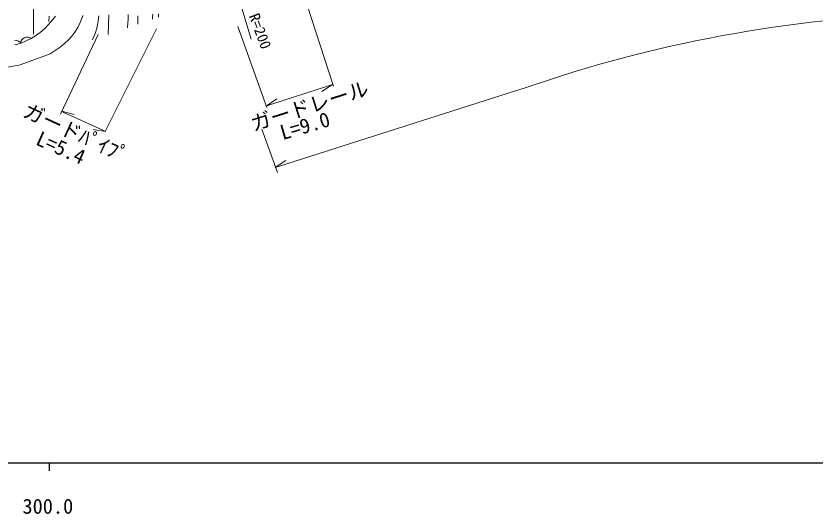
# Model space of a CAD drawing. Units: millimetres, scale not verified. Extents: x 40000 to 680000, y 20000 to 380000.
# Drawn here: x 363936 to 462104, y 198715 to 259774 of the extents above; entities that cross this region are included whole.
import ezdxf
from ezdxf.enums import TextEntityAlignment as Align

# ---------------------------------------------------------------- set-up
doc = ezdxf.new("R2010")
doc.units = ezdxf.units.MM
doc.header["$LTSCALE"] = 1000
for name, color, linetype, lineweight in [('M-BGD-HTXT', 7, 'Continuous', 13), ('M-STR-HTXT', 7, 'Continuous', 13), ('M-TTL-BAND', 7, 'Continuous', 25)]:
    doc.layers.add(name, color=color, linetype=linetype, lineweight=lineweight)
doc.styles.add('ＭＳ ゴシック', font='')
doc.styles.get('ＭＳ ゴシック').set_extended_font_data('MS Gothic')

msp = doc.modelspace()

# ---------------------------------------------------------------- linework, layer by layer
at = {"layer": 'M-BGD-HTXT'}
for p, q in [((366003, 263666), (366065, 259758)), ((366066, 259709), (366100, 257555)), ((368462, 259341), (367929, 258718)), ((367994, 259750), (367948, 259104)), ((368450, 259327), (368462, 259341)), ((368778, 259767), (368462, 259341)), ((372069, 259587), (371816, 258964)), ((372149, 259838), (372069, 259587)), ((374103, 259786), (373979, 258880)), ((375323, 259906), (375233, 257503)), ((377692, 259386), (377618, 258426)), ((377707, 259957), (377692, 259386)), ((378882, 259815), (378871, 258760)), ((380701, 259645), (380686, 259387)), ((380713, 260020), (380701, 259645)), ((381408, 259636), (381424, 260036)), ((367427, 258214), (366894, 257753)), ((367929, 258718), (367427, 258214)), ((371514, 258367), (371160, 257798)), ((371816, 258964), (371514, 258367)), ((373856, 258299), (373662, 257649)), ((373979, 258880), (373856, 258299)), ((377618, 258426), (377604, 258322)), ((366331, 257342), (365807, 257023)), ((366894, 257753), (366331, 257342)), ((370787, 257306), (370394, 256866)), ((371160, 257798), (370787, 257306)), ((373662, 257649), (373448, 257120)), ((363945, 256764), (363751, 256744)), ((364556, 256465), (363802, 256232)), ((364155, 256721), (363945, 256764)), ((364304, 256662), (364155, 256721)), ((364421, 256594), (364304, 256662)), ((364556, 256465), (364421, 256594)), ((364548, 256615), (364528, 256453)), ((364590, 256726), (364548, 256615)), ((365193, 256718), (364556, 256465)), ((364659, 256848), (364590, 256726)), ((364778, 256993), (364659, 256848)), ((364920, 257087), (364778, 256993)), ((365073, 257156), (364920, 257087)), ((365238, 257198), (365073, 257156)), ((365807, 257023), (365193, 256718)), ((365426, 257190), (365238, 257198)), ((365562, 257159), (365426, 257190)), ((365673, 257117), (365562, 257159)), ((365807, 257023), (365673, 257117)), ((369888, 256385), (369340, 255938)), ((370394, 256866), (369888, 256385)), ((373448, 257120), (373299, 256836)), ((368755, 255528), (368142, 255156)), ((369340, 255938), (368755, 255528)), ((368142, 255156), (364465, 253785)), ((364095, 253698), (362912, 253485)), ((364465, 253785), (364095, 253698))]:
    msp.add_line(p, q, dxfattribs=at)
at = {"layer": 'M-STR-HTXT'}
for p, q in [((384182, 285671), (392797, 256935)), ((399686, 261084), (402917, 251158)), ((381162, 258218), (374896, 245612)), ((391174, 258469), (394700, 248571)), ((374019, 257493), (369411, 247759)), ((402792, 251374), (401479, 250536)), ((402159, 251182), (402792, 251374)), ((395325, 248966), (402159, 251182)), ((397167, 241643), (425213, 250599)), ((425213, 250599), (426279, 250916)), ((394638, 248733), (395924, 249611)), ((395325, 248966), (394638, 248733)), ((369818, 247958), (369579, 248102)), ((369579, 248102), (371081, 247690)), ((369818, 247958), (374500, 245808)), ((374930, 245617), (373389, 245843)), ((374500, 245808), (374930, 245617)), ((394103, 245885), (396014, 240578)), ((395727, 241184), (397029, 242039)), ((397167, 241643), (395727, 241184))]:
    msp.add_line(p, q, dxfattribs=at)
msp.add_arc((480427, 95735), 164357, 91.65869, 109.2359, dxfattribs=at)
at = {"layer": 'M-TTL-BAND'}
for p, q in [((40000, 205000), (579000, 205000)), ((368000, 205000), (368000, 204000))]:
    msp.add_line(p, q, dxfattribs=at)

# ---------------------------------------------------------------- texts
at = {"layer": 'M-STR-HTXT', "style": 'ＭＳ ゴシック'}
for s, height, rotation, p in [('R=200', 1320, 290.4, (392126, 259656)), ('ガードレール', 1833, 17.5, (393244, 245105)), ('ガードﾊﾟｲﾌﾟ ', 1833, 335.2, (364413, 247016)), ('L=9.0', 1833, 16.4, (396815, 244025)), ('L=5.4', 1833, 335.9, (366004, 243561))]:
    msp.add_text(s, height=height, rotation=rotation, dxfattribs=at).set_placement(p, align=Align.BOTTOM_LEFT)
at = {"layer": 'M-TTL-BAND', "style": 'ＭＳ ゴシック'}
msp.add_text('300.0', height=1833, dxfattribs=at).set_placement((367844, 198195), align=Align.BOTTOM_CENTER)

doc.saveas('drawing.dxf')
